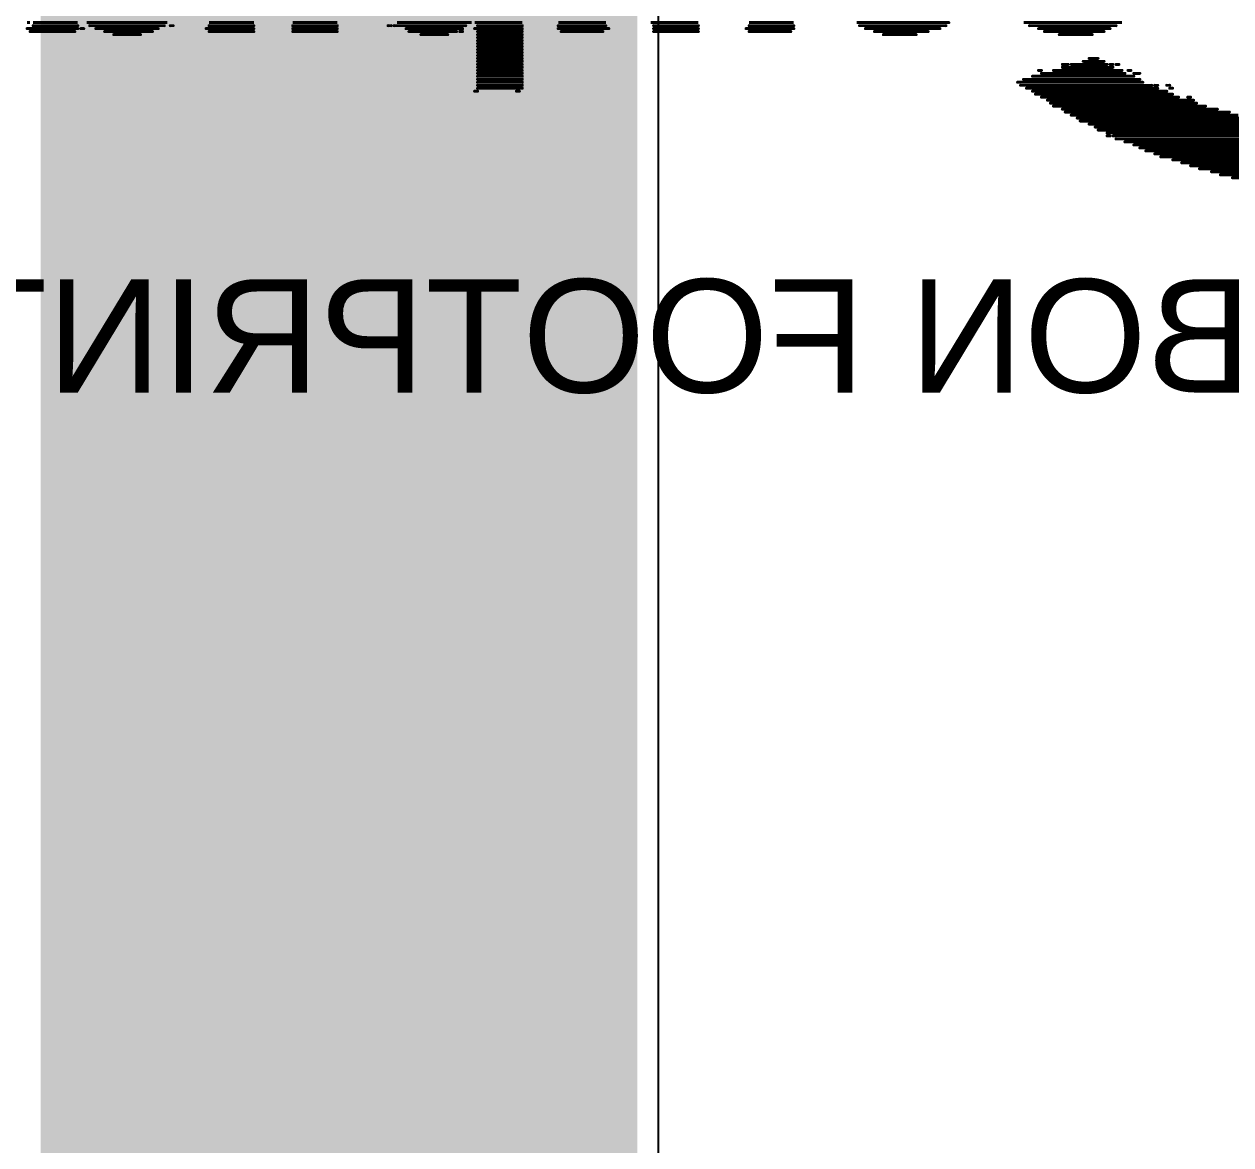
# Model space of a CAD drawing. Header units: inches. Extents: x -5 to 433, y -20 to 71.
# Drawn here: x 8.75 to 19.02, y 40.51 to 50.06 of the extents above; entities that cross this region are included whole.
import ezdxf

# ---------------------------------------------------------------- set-up
doc = ezdxf.new("R2010")
doc.units = ezdxf.units.IN
doc.layers.add('Bottom Overlay', color=54, linetype='Continuous')
doc.layers.add('Top Layer', color=1, linetype='Continuous')
doc.styles.add('Arial', font='', dxfattribs={"height": 0.2})
doc.styles.get('Arial').set_extended_font_data('Arial')

msp = doc.modelspace()

# ---------------------------------------------------------------- hatches: boundary and pattern name
at = {"layer": 'Top Layer'}
msp.add_hatch(color=1, dxfattribs=at).paths.add_polyline_path([(8.89, -10.998), (13.97, -10.998), (13.97, 57.175), (8.89, 57.175)])

# ---------------------------------------------------------------- linework, layer by layer
at = {"layer": 'Bottom Overlay'}
for points in [[(8.774, 50.07, 0.0254, 0.0254, 0), (8.8, 50.07, 0.0254, 0.0254, 0)], [(8.825, 50.07, 0.0254, 0.0254, 0), (9.206, 50.07, 0.0254, 0.0254, 0)], [(8.825, 50.044, 0.0254, 0.0254, 0), (9.206, 50.044, 0.0254, 0.0254, 0)], [(9.282, 50.07, 0.0254, 0.0254, 0), (9.968, 50.07, 0.0254, 0.0254, 0)], [(9.308, 50.044, 0.0254, 0.0254, 0), (9.943, 50.044, 0.0254, 0.0254, 0)], [(9.994, 50.044, 0.0254, 0.0254, 0), (10.019, 50.044, 0.0254, 0.0254, 0)], [(10.324, 50.07, 0.0254, 0.0254, 0), (10.705, 50.07, 0.0254, 0.0254, 0)], [(10.324, 50.044, 0.0254, 0.0254, 0), (10.705, 50.044, 0.0254, 0.0254, 0)], [(11.035, 50.07, 0.0254, 0.0254, 0), (11.416, 50.07, 0.0254, 0.0254, 0)], [(11.035, 50.044, 0.0254, 0.0254, 0), (11.416, 50.044, 0.0254, 0.0254, 0)], [(11.848, 50.044, 0.0254, 0.0254, 0), (11.873, 50.044, 0.0254, 0.0254, 0)], [(11.899, 50.044, 0.0254, 0.0254, 0), (12.508, 50.044, 0.0254, 0.0254, 0)], [(11.924, 50.07, 0.0254, 0.0254, 0), (12.559, 50.07, 0.0254, 0.0254, 0)], [(12.584, 50.07, 0.0254, 0.0254, 0), (12.991, 50.07, 0.0254, 0.0254, 0)], [(12.61, 50.044, 0.0254, 0.0254, 0), (12.991, 50.044, 0.0254, 0.0254, 0)], [(13.296, 50.07, 0.0254, 0.0254, 0), (13.702, 50.07, 0.0254, 0.0254, 0)], [(13.296, 50.044, 0.0254, 0.0254, 0), (13.702, 50.044, 0.0254, 0.0254, 0)], [(14.083, 50.07, 0.0254, 0.0254, 0), (14.489, 50.07, 0.0254, 0.0254, 0)], [(14.108, 50.044, 0.0254, 0.0254, 0), (14.489, 50.044, 0.0254, 0.0254, 0)], [(14.921, 50.07, 0.0254, 0.0254, 0), (15.302, 50.07, 0.0254, 0.0254, 0)], [(14.921, 50.044, 0.0254, 0.0254, 0), (15.302, 50.044, 0.0254, 0.0254, 0)], [(15.836, 50.07, 0.0254, 0.0254, 0), (16.623, 50.07, 0.0254, 0.0254, 0)], [(15.861, 50.044, 0.0254, 0.0254, 0), (16.598, 50.044, 0.0254, 0.0254, 0)], [(17.258, 50.07, 0.0254, 0.0254, 0), (18.096, 50.07, 0.0254, 0.0254, 0)], [(17.309, 50.044, 0.0254, 0.0254, 0), (18.045, 50.044, 0.0254, 0.0254, 0)], [(8.774, 50.019, 0.0254, 0.0254, 0), (9.206, 50.019, 0.0254, 0.0254, 0)], [(8.8, 49.994, 0.0254, 0.0254, 0), (9.181, 49.994, 0.0254, 0.0254, 0)], [(9.232, 50.019, 0.0254, 0.0254, 0), (9.257, 50.019, 0.0254, 0.0254, 0)], [(9.359, 50.019, 0.0254, 0.0254, 0), (9.892, 50.019, 0.0254, 0.0254, 0)], [(9.435, 49.994, 0.0254, 0.0254, 0), (9.841, 49.994, 0.0254, 0.0254, 0)], [(9.511, 49.968, 0.0254, 0.0254, 0), (9.74, 49.968, 0.0254, 0.0254, 0)], [(10.298, 50.019, 0.0254, 0.0254, 0), (10.705, 50.019, 0.0254, 0.0254, 0)], [(10.324, 49.994, 0.0254, 0.0254, 0), (10.705, 49.994, 0.0254, 0.0254, 0)], [(11.035, 50.019, 0.0254, 0.0254, 0), (11.416, 50.019, 0.0254, 0.0254, 0)], [(11.035, 49.994, 0.0254, 0.0254, 0), (11.416, 49.994, 0.0254, 0.0254, 0)], [(12, 50.019, 0.0254, 0.0254, 0), (12.483, 50.019, 0.0254, 0.0254, 0)], [(12.026, 49.994, 0.0254, 0.0254, 0), (12.432, 49.994, 0.0254, 0.0254, 0)], [(12.127, 49.968, 0.0254, 0.0254, 0), (12.356, 49.968, 0.0254, 0.0254, 0)], [(12.457, 49.994, 0.0254, 0.0254, 0), (12.483, 49.994, 0.0254, 0.0254, 0)], [(12.584, 50.019, 0.0254, 0.0254, 0), (12.991, 50.019, 0.0254, 0.0254, 0)], [(12.61, 49.994, 0.0254, 0.0254, 0), (12.991, 49.994, 0.0254, 0.0254, 0)], [(12.61, 49.968, 0.0254, 0.0254, 0), (12.991, 49.968, 0.0254, 0.0254, 0)], [(12.61, 49.943, 0.0254, 0.0254, 0), (12.991, 49.943, 0.0254, 0.0254, 0)], [(13.296, 50.019, 0.0254, 0.0254, 0), (13.727, 50.019, 0.0254, 0.0254, 0)], [(13.321, 49.994, 0.0254, 0.0254, 0), (13.677, 49.994, 0.0254, 0.0254, 0)], [(14.108, 50.019, 0.0254, 0.0254, 0), (14.489, 50.019, 0.0254, 0.0254, 0)], [(14.108, 49.994, 0.0254, 0.0254, 0), (14.489, 49.994, 0.0254, 0.0254, 0)], [(14.896, 50.019, 0.0254, 0.0254, 0), (15.302, 50.019, 0.0254, 0.0254, 0)], [(14.921, 49.994, 0.0254, 0.0254, 0), (15.277, 49.994, 0.0254, 0.0254, 0)], [(15.912, 50.019, 0.0254, 0.0254, 0), (16.547, 50.019, 0.0254, 0.0254, 0)], [(15.988, 49.994, 0.0254, 0.0254, 0), (16.445, 49.994, 0.0254, 0.0254, 0)], [(16.064, 49.968, 0.0254, 0.0254, 0), (16.344, 49.968, 0.0254, 0.0254, 0)], [(17.385, 50.019, 0.0254, 0.0254, 0), (17.995, 50.019, 0.0254, 0.0254, 0)], [(17.436, 49.994, 0.0254, 0.0254, 0), (17.944, 49.994, 0.0254, 0.0254, 0)], [(17.563, 49.968, 0.0254, 0.0254, 0), (17.842, 49.968, 0.0254, 0.0254, 0)], [(12.61, 49.917, 0.0254, 0.0254, 0), (12.991, 49.917, 0.0254, 0.0254, 0)], [(12.61, 49.892, 0.0254, 0.0254, 0), (12.991, 49.892, 0.0254, 0.0254, 0)], [(12.61, 49.867, 0.0254, 0.0254, 0), (12.991, 49.867, 0.0254, 0.0254, 0)], [(12.61, 49.841, 0.0254, 0.0254, 0), (12.991, 49.841, 0.0254, 0.0254, 0)], [(12.61, 49.816, 0.0254, 0.0254, 0), (12.991, 49.816, 0.0254, 0.0254, 0)], [(12.61, 49.79, 0.0254, 0.0254, 0), (12.991, 49.79, 0.0254, 0.0254, 0)], [(12.61, 49.765, 0.0254, 0.0254, 0), (12.991, 49.765, 0.0254, 0.0254, 0)], [(12.61, 49.74, 0.0254, 0.0254, 0), (12.991, 49.74, 0.0254, 0.0254, 0)], [(17.766, 49.74, 0.0254, 0.0254, 0), (17.944, 49.74, 0.0254, 0.0254, 0)], [(17.817, 49.765, 0.0254, 0.0254, 0), (17.893, 49.765, 0.0254, 0.0254, 0)], [(12.61, 49.714, 0.0254, 0.0254, 0), (12.991, 49.714, 0.0254, 0.0254, 0)], [(12.61, 49.689, 0.0254, 0.0254, 0), (12.991, 49.689, 0.0254, 0.0254, 0)], [(12.61, 49.663, 0.0254, 0.0254, 0), (12.991, 49.663, 0.0254, 0.0254, 0)], [(12.61, 49.638, 0.0254, 0.0254, 0), (12.991, 49.638, 0.0254, 0.0254, 0)], [(12.61, 49.613, 0.0254, 0.0254, 0), (12.991, 49.613, 0.0254, 0.0254, 0)], [(17.334, 49.613, 0.0254, 0.0254, 0), (18.198, 49.613, 0.0254, 0.0254, 0)], [(17.385, 49.663, 0.0254, 0.0254, 0), (17.41, 49.663, 0.0254, 0.0254, 0)], [(17.41, 49.638, 0.0254, 0.0254, 0), (18.122, 49.638, 0.0254, 0.0254, 0)], [(17.512, 49.663, 0.0254, 0.0254, 0), (18.096, 49.663, 0.0254, 0.0254, 0)], [(17.588, 49.714, 0.0254, 0.0254, 0), (17.639, 49.714, 0.0254, 0.0254, 0)], [(17.588, 49.689, 0.0254, 0.0254, 0), (18.02, 49.689, 0.0254, 0.0254, 0)], [(17.664, 49.714, 0.0254, 0.0254, 0), (17.969, 49.714, 0.0254, 0.0254, 0)], [(17.995, 49.714, 0.0254, 0.0254, 0), (18.02, 49.714, 0.0254, 0.0254, 0)], [(18.045, 49.714, 0.0254, 0.0254, 0), (18.071, 49.714, 0.0254, 0.0254, 0)], [(18.147, 49.663, 0.0254, 0.0254, 0), (18.172, 49.663, 0.0254, 0.0254, 0)], [(18.198, 49.638, 0.0254, 0.0254, 0), (18.249, 49.638, 0.0254, 0.0254, 0)], [(12.61, 49.587, 0.0254, 0.0254, 0), (12.991, 49.587, 0.0254, 0.0254, 0)], [(12.61, 49.562, 0.0254, 0.0254, 0), (12.991, 49.562, 0.0254, 0.0254, 0)], [(12.61, 49.536, 0.0254, 0.0254, 0), (12.991, 49.536, 0.0254, 0.0254, 0)], [(12.61, 49.511, 0.0254, 0.0254, 0), (12.991, 49.511, 0.0254, 0.0254, 0)], [(17.207, 49.562, 0.0254, 0.0254, 0), (18.274, 49.562, 0.0254, 0.0254, 0)], [(17.233, 49.536, 0.0254, 0.0254, 0), (18.35, 49.536, 0.0254, 0.0254, 0)], [(17.258, 49.587, 0.0254, 0.0254, 0), (18.249, 49.587, 0.0254, 0.0254, 0)], [(17.283, 49.511, 0.0254, 0.0254, 0), (18.401, 49.511, 0.0254, 0.0254, 0)], [(18.376, 49.536, 0.0254, 0.0254, 0), (18.401, 49.536, 0.0254, 0.0254, 0)], [(18.477, 49.536, 0.0254, 0.0254, 0), (18.503, 49.536, 0.0254, 0.0254, 0)], [(18.503, 49.511, 0.0254, 0.0254, 0), (18.528, 49.511, 0.0254, 0.0254, 0)], [(12.584, 49.486, 0.0254, 0.0254, 0), (12.61, 49.486, 0.0254, 0.0254, 0)], [(12.94, 49.486, 0.0254, 0.0254, 0), (12.965, 49.486, 0.0254, 0.0254, 0)], [(17.334, 49.486, 0.0254, 0.0254, 0), (18.477, 49.486, 0.0254, 0.0254, 0)], [(17.36, 49.46, 0.0254, 0.0254, 0), (18.528, 49.46, 0.0254, 0.0254, 0)], [(17.41, 49.435, 0.0254, 0.0254, 0), (18.579, 49.435, 0.0254, 0.0254, 0)], [(17.461, 49.409, 0.0254, 0.0254, 0), (18.706, 49.409, 0.0254, 0.0254, 0)], [(18.655, 49.435, 0.0254, 0.0254, 0), (18.68, 49.435, 0.0254, 0.0254, 0)], [(17.487, 49.384, 0.0254, 0.0254, 0), (18.731, 49.384, 0.0254, 0.0254, 0)], [(17.512, 49.359, 0.0254, 0.0254, 0), (18.807, 49.359, 0.0254, 0.0254, 0)], [(17.588, 49.333, 0.0254, 0.0254, 0), (18.909, 49.333, 0.0254, 0.0254, 0)], [(17.614, 49.308, 0.0254, 0.0254, 0), (19.011, 49.308, 0.0254, 0.0254, 0)], [(17.664, 49.282, 0.0254, 0.0254, 0), (19.087, 49.282, 0.0254, 0.0254, 0)], [(17.715, 49.257, 0.0254, 0.0254, 0), (19.188, 49.257, 0.0254, 0.0254, 0)], [(17.741, 49.232, 0.0254, 0.0254, 0), (19.29, 49.232, 0.0254, 0.0254, 0)], [(17.817, 49.206, 0.0254, 0.0254, 0), (19.468, 49.206, 0.0254, 0.0254, 0)], [(17.868, 49.181, 0.0254, 0.0254, 0), (19.595, 49.181, 0.0254, 0.0254, 0)], [(17.893, 49.155, 0.0254, 0.0254, 0), (19.773, 49.155, 0.0254, 0.0254, 0)], [(17.969, 49.13, 0.0254, 0.0254, 0), (20.027, 49.13, 0.0254, 0.0254, 0)], [(17.969, 49.105, 0.0254, 0.0254, 0), (17.995, 49.105, 0.0254, 0.0254, 0)], [(18.02, 49.105, 0.0254, 0.0254, 0), (22.821, 49.105, 0.0254, 0.0254, 0)], [(18.045, 49.079, 0.0254, 0.0254, 0), (22.77, 49.079, 0.0254, 0.0254, 0)], [(18.122, 49.054, 0.0254, 0.0254, 0), (22.719, 49.054, 0.0254, 0.0254, 0)], [(18.198, 49.028, 0.0254, 0.0254, 0), (22.668, 49.028, 0.0254, 0.0254, 0)], [(18.249, 49.003, 0.0254, 0.0254, 0), (22.592, 49.003, 0.0254, 0.0254, 0)], [(18.299, 48.978, 0.0254, 0.0254, 0), (22.516, 48.978, 0.0254, 0.0254, 0)], [(18.376, 48.952, 0.0254, 0.0254, 0), (22.465, 48.952, 0.0254, 0.0254, 0)], [(18.426, 48.927, 0.0254, 0.0254, 0), (22.389, 48.927, 0.0254, 0.0254, 0)], [(18.528, 48.901, 0.0254, 0.0254, 0), (22.313, 48.901, 0.0254, 0.0254, 0)], [(18.604, 48.876, 0.0254, 0.0254, 0), (22.236, 48.876, 0.0254, 0.0254, 0)], [(18.68, 48.851, 0.0254, 0.0254, 0), (22.16, 48.851, 0.0254, 0.0254, 0)], [(18.757, 48.825, 0.0254, 0.0254, 0), (22.084, 48.825, 0.0254, 0.0254, 0)], [(18.858, 48.8, 0.0254, 0.0254, 0), (21.982, 48.8, 0.0254, 0.0254, 0)], [(18.934, 48.774, 0.0254, 0.0254, 0), (21.906, 48.774, 0.0254, 0.0254, 0)], [(19.036, 48.749, 0.0254, 0.0254, 0), (21.805, 48.749, 0.0254, 0.0254, 0)]]:
    msp.add_lwpolyline(points, format="xyseb", dxfattribs=at)
for points in [[(8.819, 50.044, 0.0127, 0.0127, 1), (8.832, 50.044, 0.0127, 0.0127, 1)], [(9.2, 50.044, 0.0127, 0.0127, 1), (9.213, 50.044, 0.0127, 0.0127, 1)], [(9.301, 50.044, 0.0127, 0.0127, 1), (9.314, 50.044, 0.0127, 0.0127, 1)], [(9.936, 50.044, 0.0127, 0.0127, 1), (9.949, 50.044, 0.0127, 0.0127, 1)], [(9.987, 50.044, 0.0127, 0.0127, 1), (10, 50.044, 0.0127, 0.0127, 1)], [(10.013, 50.044, 0.0127, 0.0127, 1), (10.025, 50.044, 0.0127, 0.0127, 1)], [(10.317, 50.044, 0.0127, 0.0127, 1), (10.33, 50.044, 0.0127, 0.0127, 1)], [(10.698, 50.044, 0.0127, 0.0127, 1), (10.711, 50.044, 0.0127, 0.0127, 1)], [(11.029, 50.044, 0.0127, 0.0127, 1), (11.041, 50.044, 0.0127, 0.0127, 1)], [(11.41, 50.044, 0.0127, 0.0127, 1), (11.422, 50.044, 0.0127, 0.0127, 1)], [(11.841, 50.044, 0.0127, 0.0127, 1), (11.854, 50.044, 0.0127, 0.0127, 1)], [(11.867, 50.044, 0.0127, 0.0127, 1), (11.88, 50.044, 0.0127, 0.0127, 1)], [(11.892, 50.044, 0.0127, 0.0127, 1), (11.905, 50.044, 0.0127, 0.0127, 1)], [(12.502, 50.044, 0.0127, 0.0127, 1), (12.515, 50.044, 0.0127, 0.0127, 1)], [(12.603, 50.044, 0.0127, 0.0127, 1), (12.616, 50.044, 0.0127, 0.0127, 1)], [(12.984, 50.044, 0.0127, 0.0127, 1), (12.997, 50.044, 0.0127, 0.0127, 1)], [(13.289, 50.044, 0.0127, 0.0127, 1), (13.302, 50.044, 0.0127, 0.0127, 1)], [(13.696, 50.044, 0.0127, 0.0127, 1), (13.708, 50.044, 0.0127, 0.0127, 1)], [(14.102, 50.044, 0.0127, 0.0127, 1), (14.115, 50.044, 0.0127, 0.0127, 1)], [(14.483, 50.044, 0.0127, 0.0127, 1), (14.496, 50.044, 0.0127, 0.0127, 1)], [(14.915, 50.044, 0.0127, 0.0127, 1), (14.928, 50.044, 0.0127, 0.0127, 1)], [(15.296, 50.044, 0.0127, 0.0127, 1), (15.309, 50.044, 0.0127, 0.0127, 1)], [(15.855, 50.044, 0.0127, 0.0127, 1), (15.867, 50.044, 0.0127, 0.0127, 1)], [(16.591, 50.044, 0.0127, 0.0127, 1), (16.604, 50.044, 0.0127, 0.0127, 1)], [(16.617, 50.07, 0.0127, 0.0127, 1), (16.629, 50.07, 0.0127, 0.0127, 1)], [(17.302, 50.044, 0.0127, 0.0127, 1), (17.315, 50.044, 0.0127, 0.0127, 1)], [(18.039, 50.044, 0.0127, 0.0127, 1), (18.052, 50.044, 0.0127, 0.0127, 1)], [(8.768, 50.019, 0.0127, 0.0127, 1), (8.781, 50.019, 0.0127, 0.0127, 1)], [(8.793, 49.994, 0.0127, 0.0127, 1), (8.806, 49.994, 0.0127, 0.0127, 1)], [(9.174, 49.994, 0.0127, 0.0127, 1), (9.187, 49.994, 0.0127, 0.0127, 1)], [(9.2, 50.019, 0.0127, 0.0127, 1), (9.213, 50.019, 0.0127, 0.0127, 1)], [(9.225, 50.019, 0.0127, 0.0127, 1), (9.238, 50.019, 0.0127, 0.0127, 1)], [(9.251, 50.019, 0.0127, 0.0127, 1), (9.263, 50.019, 0.0127, 0.0127, 1)], [(9.352, 50.019, 0.0127, 0.0127, 1), (9.365, 50.019, 0.0127, 0.0127, 1)], [(9.428, 49.994, 0.0127, 0.0127, 1), (9.441, 49.994, 0.0127, 0.0127, 1)], [(9.505, 49.968, 0.0127, 0.0127, 1), (9.517, 49.968, 0.0127, 0.0127, 1)], [(9.733, 49.968, 0.0127, 0.0127, 1), (9.746, 49.968, 0.0127, 0.0127, 1)], [(9.835, 49.994, 0.0127, 0.0127, 1), (9.848, 49.994, 0.0127, 0.0127, 1)], [(9.886, 50.019, 0.0127, 0.0127, 1), (9.898, 50.019, 0.0127, 0.0127, 1)], [(10.292, 50.019, 0.0127, 0.0127, 1), (10.305, 50.019, 0.0127, 0.0127, 1)], [(10.317, 49.994, 0.0127, 0.0127, 1), (10.33, 49.994, 0.0127, 0.0127, 1)], [(10.698, 50.019, 0.0127, 0.0127, 1), (10.711, 50.019, 0.0127, 0.0127, 1)], [(10.698, 49.994, 0.0127, 0.0127, 1), (10.711, 49.994, 0.0127, 0.0127, 1)], [(11.029, 50.019, 0.0127, 0.0127, 1), (11.041, 50.019, 0.0127, 0.0127, 1)], [(11.029, 49.994, 0.0127, 0.0127, 1), (11.041, 49.994, 0.0127, 0.0127, 1)], [(11.41, 50.019, 0.0127, 0.0127, 1), (11.422, 50.019, 0.0127, 0.0127, 1)], [(11.41, 49.994, 0.0127, 0.0127, 1), (11.422, 49.994, 0.0127, 0.0127, 1)], [(11.994, 50.019, 0.0127, 0.0127, 1), (12.007, 50.019, 0.0127, 0.0127, 1)], [(12.019, 49.994, 0.0127, 0.0127, 1), (12.032, 49.994, 0.0127, 0.0127, 1)], [(12.121, 49.968, 0.0127, 0.0127, 1), (12.134, 49.968, 0.0127, 0.0127, 1)], [(12.349, 49.968, 0.0127, 0.0127, 1), (12.362, 49.968, 0.0127, 0.0127, 1)], [(12.426, 49.994, 0.0127, 0.0127, 1), (12.438, 49.994, 0.0127, 0.0127, 1)], [(12.451, 49.994, 0.0127, 0.0127, 1), (12.464, 49.994, 0.0127, 0.0127, 1)], [(12.476, 50.019, 0.0127, 0.0127, 1), (12.489, 50.019, 0.0127, 0.0127, 1)], [(12.476, 49.994, 0.0127, 0.0127, 1), (12.489, 49.994, 0.0127, 0.0127, 1)], [(12.578, 50.019, 0.0127, 0.0127, 1), (12.591, 50.019, 0.0127, 0.0127, 1)], [(12.603, 49.994, 0.0127, 0.0127, 1), (12.616, 49.994, 0.0127, 0.0127, 1)], [(12.603, 49.968, 0.0127, 0.0127, 1), (12.616, 49.968, 0.0127, 0.0127, 1)], [(12.603, 49.943, 0.0127, 0.0127, 1), (12.616, 49.943, 0.0127, 0.0127, 1)], [(12.984, 50.019, 0.0127, 0.0127, 1), (12.997, 50.019, 0.0127, 0.0127, 1)], [(12.984, 49.994, 0.0127, 0.0127, 1), (12.997, 49.994, 0.0127, 0.0127, 1)], [(12.984, 49.968, 0.0127, 0.0127, 1), (12.997, 49.968, 0.0127, 0.0127, 1)], [(12.984, 49.943, 0.0127, 0.0127, 1), (12.997, 49.943, 0.0127, 0.0127, 1)], [(13.289, 50.019, 0.0127, 0.0127, 1), (13.302, 50.019, 0.0127, 0.0127, 1)], [(13.315, 49.994, 0.0127, 0.0127, 1), (13.327, 49.994, 0.0127, 0.0127, 1)], [(13.67, 49.994, 0.0127, 0.0127, 1), (13.683, 49.994, 0.0127, 0.0127, 1)], [(13.721, 50.019, 0.0127, 0.0127, 1), (13.734, 50.019, 0.0127, 0.0127, 1)], [(14.102, 50.019, 0.0127, 0.0127, 1), (14.115, 50.019, 0.0127, 0.0127, 1)], [(14.102, 49.994, 0.0127, 0.0127, 1), (14.115, 49.994, 0.0127, 0.0127, 1)], [(14.483, 50.019, 0.0127, 0.0127, 1), (14.496, 50.019, 0.0127, 0.0127, 1)], [(14.483, 49.994, 0.0127, 0.0127, 1), (14.496, 49.994, 0.0127, 0.0127, 1)], [(14.889, 50.019, 0.0127, 0.0127, 1), (14.902, 50.019, 0.0127, 0.0127, 1)], [(14.915, 49.994, 0.0127, 0.0127, 1), (14.928, 49.994, 0.0127, 0.0127, 1)], [(15.27, 49.994, 0.0127, 0.0127, 1), (15.283, 49.994, 0.0127, 0.0127, 1)], [(15.296, 50.019, 0.0127, 0.0127, 1), (15.309, 50.019, 0.0127, 0.0127, 1)], [(15.905, 50.019, 0.0127, 0.0127, 1), (15.918, 50.019, 0.0127, 0.0127, 1)], [(15.982, 49.994, 0.0127, 0.0127, 1), (15.994, 49.994, 0.0127, 0.0127, 1)], [(16.058, 49.968, 0.0127, 0.0127, 1), (16.071, 49.968, 0.0127, 0.0127, 1)], [(16.337, 49.968, 0.0127, 0.0127, 1), (16.35, 49.968, 0.0127, 0.0127, 1)], [(16.439, 49.994, 0.0127, 0.0127, 1), (16.452, 49.994, 0.0127, 0.0127, 1)], [(16.54, 50.019, 0.0127, 0.0127, 1), (16.553, 50.019, 0.0127, 0.0127, 1)], [(17.379, 50.019, 0.0127, 0.0127, 1), (17.391, 50.019, 0.0127, 0.0127, 1)], [(17.429, 49.994, 0.0127, 0.0127, 1), (17.442, 49.994, 0.0127, 0.0127, 1)], [(17.556, 49.968, 0.0127, 0.0127, 1), (17.569, 49.968, 0.0127, 0.0127, 1)], [(17.836, 49.968, 0.0127, 0.0127, 1), (17.849, 49.968, 0.0127, 0.0127, 1)], [(17.937, 49.994, 0.0127, 0.0127, 1), (17.95, 49.994, 0.0127, 0.0127, 1)], [(17.988, 50.019, 0.0127, 0.0127, 1), (18.001, 50.019, 0.0127, 0.0127, 1)], [(12.603, 49.917, 0.0127, 0.0127, 1), (12.616, 49.917, 0.0127, 0.0127, 1)], [(12.603, 49.892, 0.0127, 0.0127, 1), (12.616, 49.892, 0.0127, 0.0127, 1)], [(12.603, 49.867, 0.0127, 0.0127, 1), (12.616, 49.867, 0.0127, 0.0127, 1)], [(12.603, 49.841, 0.0127, 0.0127, 1), (12.616, 49.841, 0.0127, 0.0127, 1)], [(12.984, 49.917, 0.0127, 0.0127, 1), (12.997, 49.917, 0.0127, 0.0127, 1)], [(12.984, 49.892, 0.0127, 0.0127, 1), (12.997, 49.892, 0.0127, 0.0127, 1)], [(12.984, 49.867, 0.0127, 0.0127, 1), (12.997, 49.867, 0.0127, 0.0127, 1)], [(12.984, 49.841, 0.0127, 0.0127, 1), (12.997, 49.841, 0.0127, 0.0127, 1)], [(12.603, 49.816, 0.0127, 0.0127, 1), (12.616, 49.816, 0.0127, 0.0127, 1)], [(12.603, 49.79, 0.0127, 0.0127, 1), (12.616, 49.79, 0.0127, 0.0127, 1)], [(12.603, 49.765, 0.0127, 0.0127, 1), (12.616, 49.765, 0.0127, 0.0127, 1)], [(12.603, 49.74, 0.0127, 0.0127, 1), (12.616, 49.74, 0.0127, 0.0127, 1)], [(12.984, 49.816, 0.0127, 0.0127, 1), (12.997, 49.816, 0.0127, 0.0127, 1)], [(12.984, 49.79, 0.0127, 0.0127, 1), (12.997, 49.79, 0.0127, 0.0127, 1)], [(12.984, 49.765, 0.0127, 0.0127, 1), (12.997, 49.765, 0.0127, 0.0127, 1)], [(12.984, 49.74, 0.0127, 0.0127, 1), (12.997, 49.74, 0.0127, 0.0127, 1)], [(17.76, 49.74, 0.0127, 0.0127, 1), (17.772, 49.74, 0.0127, 0.0127, 1)], [(17.81, 49.765, 0.0127, 0.0127, 1), (17.823, 49.765, 0.0127, 0.0127, 1)], [(17.887, 49.765, 0.0127, 0.0127, 1), (17.899, 49.765, 0.0127, 0.0127, 1)], [(17.937, 49.74, 0.0127, 0.0127, 1), (17.95, 49.74, 0.0127, 0.0127, 1)], [(12.603, 49.714, 0.0127, 0.0127, 1), (12.616, 49.714, 0.0127, 0.0127, 1)], [(12.603, 49.689, 0.0127, 0.0127, 1), (12.616, 49.689, 0.0127, 0.0127, 1)], [(12.603, 49.663, 0.0127, 0.0127, 1), (12.616, 49.663, 0.0127, 0.0127, 1)], [(12.603, 49.638, 0.0127, 0.0127, 1), (12.616, 49.638, 0.0127, 0.0127, 1)], [(12.603, 49.613, 0.0127, 0.0127, 1), (12.616, 49.613, 0.0127, 0.0127, 1)], [(12.984, 49.714, 0.0127, 0.0127, 1), (12.997, 49.714, 0.0127, 0.0127, 1)], [(12.984, 49.689, 0.0127, 0.0127, 1), (12.997, 49.689, 0.0127, 0.0127, 1)], [(12.984, 49.663, 0.0127, 0.0127, 1), (12.997, 49.663, 0.0127, 0.0127, 1)], [(12.984, 49.638, 0.0127, 0.0127, 1), (12.997, 49.638, 0.0127, 0.0127, 1)], [(12.984, 49.613, 0.0127, 0.0127, 1), (12.997, 49.613, 0.0127, 0.0127, 1)], [(17.328, 49.613, 0.0127, 0.0127, 1), (17.341, 49.613, 0.0127, 0.0127, 1)], [(17.379, 49.663, 0.0127, 0.0127, 1), (17.391, 49.663, 0.0127, 0.0127, 1)], [(17.404, 49.663, 0.0127, 0.0127, 1), (17.417, 49.663, 0.0127, 0.0127, 1)], [(17.404, 49.638, 0.0127, 0.0127, 1), (17.417, 49.638, 0.0127, 0.0127, 1)], [(17.506, 49.663, 0.0127, 0.0127, 1), (17.518, 49.663, 0.0127, 0.0127, 1)], [(17.582, 49.714, 0.0127, 0.0127, 1), (17.595, 49.714, 0.0127, 0.0127, 1)], [(17.582, 49.689, 0.0127, 0.0127, 1), (17.595, 49.689, 0.0127, 0.0127, 1)], [(17.633, 49.714, 0.0127, 0.0127, 1), (17.645, 49.714, 0.0127, 0.0127, 1)], [(17.658, 49.714, 0.0127, 0.0127, 1), (17.671, 49.714, 0.0127, 0.0127, 1)], [(17.963, 49.714, 0.0127, 0.0127, 1), (17.976, 49.714, 0.0127, 0.0127, 1)], [(17.988, 49.714, 0.0127, 0.0127, 1), (18.001, 49.714, 0.0127, 0.0127, 1)], [(18.014, 49.714, 0.0127, 0.0127, 1), (18.026, 49.714, 0.0127, 0.0127, 1)], [(18.014, 49.689, 0.0127, 0.0127, 1), (18.026, 49.689, 0.0127, 0.0127, 1)], [(18.039, 49.714, 0.0127, 0.0127, 1), (18.052, 49.714, 0.0127, 0.0127, 1)], [(18.064, 49.714, 0.0127, 0.0127, 1), (18.077, 49.714, 0.0127, 0.0127, 1)], [(18.09, 49.663, 0.0127, 0.0127, 1), (18.103, 49.663, 0.0127, 0.0127, 1)], [(18.115, 49.638, 0.0127, 0.0127, 1), (18.128, 49.638, 0.0127, 0.0127, 1)], [(18.141, 49.663, 0.0127, 0.0127, 1), (18.153, 49.663, 0.0127, 0.0127, 1)], [(18.166, 49.663, 0.0127, 0.0127, 1), (18.179, 49.663, 0.0127, 0.0127, 1)], [(18.191, 49.638, 0.0127, 0.0127, 1), (18.204, 49.638, 0.0127, 0.0127, 1)], [(18.191, 49.613, 0.0127, 0.0127, 1), (18.204, 49.613, 0.0127, 0.0127, 1)], [(18.242, 49.638, 0.0127, 0.0127, 1), (18.255, 49.638, 0.0127, 0.0127, 1)], [(12.603, 49.587, 0.0127, 0.0127, 1), (12.616, 49.587, 0.0127, 0.0127, 1)], [(12.603, 49.562, 0.0127, 0.0127, 1), (12.616, 49.562, 0.0127, 0.0127, 1)], [(12.603, 49.536, 0.0127, 0.0127, 1), (12.616, 49.536, 0.0127, 0.0127, 1)], [(12.603, 49.511, 0.0127, 0.0127, 1), (12.616, 49.511, 0.0127, 0.0127, 1)], [(12.984, 49.587, 0.0127, 0.0127, 1), (12.997, 49.587, 0.0127, 0.0127, 1)], [(12.984, 49.562, 0.0127, 0.0127, 1), (12.997, 49.562, 0.0127, 0.0127, 1)], [(12.984, 49.536, 0.0127, 0.0127, 1), (12.997, 49.536, 0.0127, 0.0127, 1)], [(12.984, 49.511, 0.0127, 0.0127, 1), (12.997, 49.511, 0.0127, 0.0127, 1)], [(17.201, 49.562, 0.0127, 0.0127, 1), (17.214, 49.562, 0.0127, 0.0127, 1)], [(17.226, 49.536, 0.0127, 0.0127, 1), (17.239, 49.536, 0.0127, 0.0127, 1)], [(17.252, 49.587, 0.0127, 0.0127, 1), (17.264, 49.587, 0.0127, 0.0127, 1)], [(17.277, 49.511, 0.0127, 0.0127, 1), (17.29, 49.511, 0.0127, 0.0127, 1)], [(18.242, 49.587, 0.0127, 0.0127, 1), (18.255, 49.587, 0.0127, 0.0127, 1)], [(18.268, 49.562, 0.0127, 0.0127, 1), (18.28, 49.562, 0.0127, 0.0127, 1)], [(18.344, 49.536, 0.0127, 0.0127, 1), (18.357, 49.536, 0.0127, 0.0127, 1)], [(18.369, 49.536, 0.0127, 0.0127, 1), (18.382, 49.536, 0.0127, 0.0127, 1)], [(18.395, 49.536, 0.0127, 0.0127, 1), (18.407, 49.536, 0.0127, 0.0127, 1)], [(18.395, 49.511, 0.0127, 0.0127, 1), (18.407, 49.511, 0.0127, 0.0127, 1)], [(18.471, 49.536, 0.0127, 0.0127, 1), (18.484, 49.536, 0.0127, 0.0127, 1)], [(18.496, 49.536, 0.0127, 0.0127, 1), (18.509, 49.536, 0.0127, 0.0127, 1)], [(18.496, 49.511, 0.0127, 0.0127, 1), (18.509, 49.511, 0.0127, 0.0127, 1)], [(18.522, 49.511, 0.0127, 0.0127, 1), (18.534, 49.511, 0.0127, 0.0127, 1)], [(12.578, 49.486, 0.0127, 0.0127, 1), (12.591, 49.486, 0.0127, 0.0127, 1)], [(12.603, 49.486, 0.0127, 0.0127, 1), (12.616, 49.486, 0.0127, 0.0127, 1)], [(12.934, 49.486, 0.0127, 0.0127, 1), (12.946, 49.486, 0.0127, 0.0127, 1)], [(12.959, 49.486, 0.0127, 0.0127, 1), (12.972, 49.486, 0.0127, 0.0127, 1)], [(17.328, 49.486, 0.0127, 0.0127, 1), (17.341, 49.486, 0.0127, 0.0127, 1)], [(17.353, 49.46, 0.0127, 0.0127, 1), (17.366, 49.46, 0.0127, 0.0127, 1)], [(17.404, 49.435, 0.0127, 0.0127, 1), (17.417, 49.435, 0.0127, 0.0127, 1)], [(17.455, 49.409, 0.0127, 0.0127, 1), (17.468, 49.409, 0.0127, 0.0127, 1)], [(18.471, 49.486, 0.0127, 0.0127, 1), (18.484, 49.486, 0.0127, 0.0127, 1)], [(18.522, 49.46, 0.0127, 0.0127, 1), (18.534, 49.46, 0.0127, 0.0127, 1)], [(18.572, 49.435, 0.0127, 0.0127, 1), (18.585, 49.435, 0.0127, 0.0127, 1)], [(18.649, 49.435, 0.0127, 0.0127, 1), (18.661, 49.435, 0.0127, 0.0127, 1)], [(18.674, 49.435, 0.0127, 0.0127, 1), (18.687, 49.435, 0.0127, 0.0127, 1)], [(18.699, 49.409, 0.0127, 0.0127, 1), (18.712, 49.409, 0.0127, 0.0127, 1)], [(17.48, 49.384, 0.0127, 0.0127, 1), (17.493, 49.384, 0.0127, 0.0127, 1)], [(17.506, 49.359, 0.0127, 0.0127, 1), (17.518, 49.359, 0.0127, 0.0127, 1)], [(17.582, 49.333, 0.0127, 0.0127, 1), (17.595, 49.333, 0.0127, 0.0127, 1)], [(17.607, 49.308, 0.0127, 0.0127, 1), (17.62, 49.308, 0.0127, 0.0127, 1)], [(18.725, 49.384, 0.0127, 0.0127, 1), (18.738, 49.384, 0.0127, 0.0127, 1)], [(18.801, 49.359, 0.0127, 0.0127, 1), (18.814, 49.359, 0.0127, 0.0127, 1)], [(18.903, 49.333, 0.0127, 0.0127, 1), (18.915, 49.333, 0.0127, 0.0127, 1)], [(19.004, 49.308, 0.0127, 0.0127, 1), (19.017, 49.308, 0.0127, 0.0127, 1)], [(17.658, 49.282, 0.0127, 0.0127, 1), (17.671, 49.282, 0.0127, 0.0127, 1)], [(17.709, 49.257, 0.0127, 0.0127, 1), (17.722, 49.257, 0.0127, 0.0127, 1)], [(17.734, 49.232, 0.0127, 0.0127, 1), (17.747, 49.232, 0.0127, 0.0127, 1)], [(17.81, 49.206, 0.0127, 0.0127, 1), (17.823, 49.206, 0.0127, 0.0127, 1)], [(17.861, 49.181, 0.0127, 0.0127, 1), (17.874, 49.181, 0.0127, 0.0127, 1)], [(17.887, 49.155, 0.0127, 0.0127, 1), (17.899, 49.155, 0.0127, 0.0127, 1)], [(17.963, 49.13, 0.0127, 0.0127, 1), (17.976, 49.13, 0.0127, 0.0127, 1)], [(17.963, 49.105, 0.0127, 0.0127, 1), (17.976, 49.105, 0.0127, 0.0127, 1)], [(17.988, 49.105, 0.0127, 0.0127, 1), (18.001, 49.105, 0.0127, 0.0127, 1)], [(18.014, 49.105, 0.0127, 0.0127, 1), (18.026, 49.105, 0.0127, 0.0127, 1)], [(18.039, 49.079, 0.0127, 0.0127, 1), (18.052, 49.079, 0.0127, 0.0127, 1)], [(18.115, 49.054, 0.0127, 0.0127, 1), (18.128, 49.054, 0.0127, 0.0127, 1)], [(18.191, 49.028, 0.0127, 0.0127, 1), (18.204, 49.028, 0.0127, 0.0127, 1)], [(18.242, 49.003, 0.0127, 0.0127, 1), (18.255, 49.003, 0.0127, 0.0127, 1)], [(18.293, 48.978, 0.0127, 0.0127, 1), (18.306, 48.978, 0.0127, 0.0127, 1)], [(18.369, 48.952, 0.0127, 0.0127, 1), (18.382, 48.952, 0.0127, 0.0127, 1)], [(18.42, 48.927, 0.0127, 0.0127, 1), (18.433, 48.927, 0.0127, 0.0127, 1)], [(18.522, 48.901, 0.0127, 0.0127, 1), (18.534, 48.901, 0.0127, 0.0127, 1)], [(18.598, 48.876, 0.0127, 0.0127, 1), (18.611, 48.876, 0.0127, 0.0127, 1)], [(18.674, 48.851, 0.0127, 0.0127, 1), (18.687, 48.851, 0.0127, 0.0127, 1)], [(18.75, 48.825, 0.0127, 0.0127, 1), (18.763, 48.825, 0.0127, 0.0127, 1)], [(18.852, 48.8, 0.0127, 0.0127, 1), (18.865, 48.8, 0.0127, 0.0127, 1)], [(18.928, 48.774, 0.0127, 0.0127, 1), (18.941, 48.774, 0.0127, 0.0127, 1)], [(19.03, 48.749, 0.0127, 0.0127, 1), (19.042, 48.749, 0.0127, 0.0127, 1)]]:
    msp.add_lwpolyline(points, format="xyseb", close=True, dxfattribs=at)
at = {"layer": 'Top Layer'}
msp.add_line((14.151, 10.333), (14.151, 56.207), dxfattribs=at)

# ---------------------------------------------------------------- texts
at = {"layer": 'Bottom Overlay', "style": 'Arial', "text_generation_flag": 2}
msp.add_text('ZERO CARBON FOOTPRINT', height=0.9652, rotation=360, dxfattribs=at).set_placement((26.173, 46.92))

doc.saveas('drawing.dxf')
